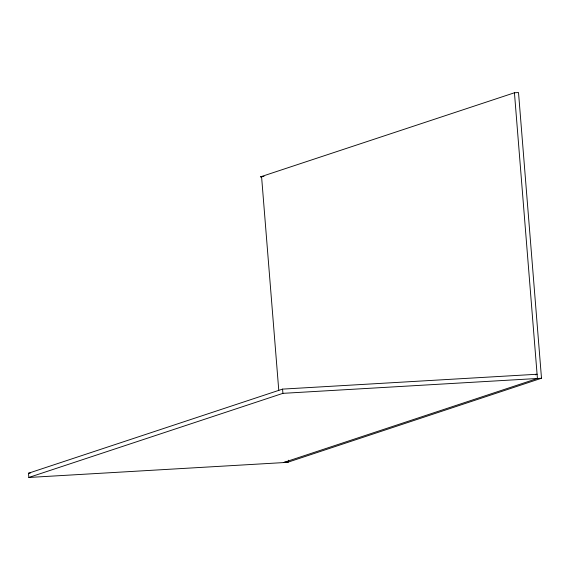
<?xml version="1.0" encoding="UTF-8"?>
<svg xmlns="http://www.w3.org/2000/svg" width="570" height="570" viewBox="0 0 570 570"><rect width="100%" height="100%" fill="white"/><g stroke="black" fill="none" stroke-linecap="round" stroke-linejoin="round"><path stroke-width="0.85" d="M535.401 374.811L537.09 374.248L282.57 389.111L28.5 473.228L28.842 477.461L287.43 462.363L541.5 378.245L518.515 92.54L514.439 92.775L260.369 176.892L262.001 176.8M28.842 477.461L282.912 393.343L541.5 378.245M283.354 462.598L537.424 378.487L514.439 92.775M264.01 176.358L261.566 176.501L278.773 390.336M28.5 473.228L30.274 473.121M284.551 462.206L288.627 461.964L288.484 460.19M282.57 389.111L282.912 393.343"/></g></svg>
